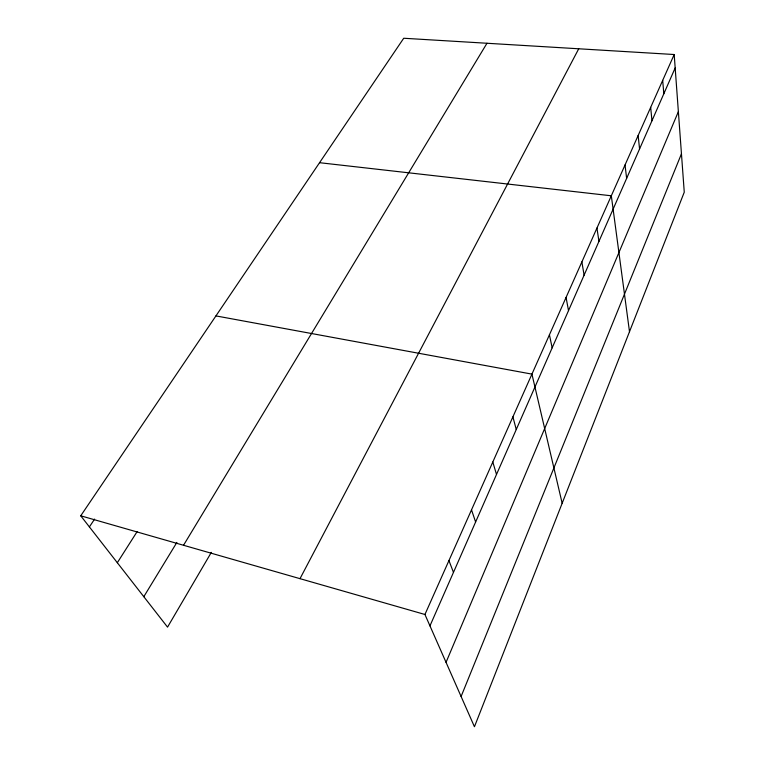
<?xml version="1.0" encoding="UTF-8"?>
<svg xmlns="http://www.w3.org/2000/svg" width="765" height="765" viewBox="0 0 765 765"><rect width="100%" height="100%" fill="white"/><g stroke="black" fill="none" stroke-linecap="round" stroke-linejoin="round"><path stroke-width="1.15" d="M461.104 696.485L681.452 153.813M446.043 662.337L678.373 111.652M429.959 625.875L675.179 67.922M674.194 54.525L684.264 192.178L474.443 726.75L424.938 614.486L674.194 54.525L403.719 38.25L80.736 515.801L167.545 627.128L211.331 552.378M300.004 578.665L578.732 48.778M183.523 545.273L486.98 43.261M143.81 596.69L176.878 542.423M117.322 562.724L137.098 531.665M89.39 526.903L94.602 519.091M319.55 162.696L611.321 195.792L629.499 331.714M215.931 315.907L531.933 374.123L562.16 503.274M80.736 515.801L424.938 614.486M448.94 560.582L453.473 572.383M471.517 509.853L475.61 521.998M492.803 462.022L496.504 474.463M512.913 416.858L516.251 429.528M549.433 334.812L552.158 347.836M566.062 297.451L568.519 310.6M581.878 261.917L584.097 275.161M596.949 228.066L598.947 241.386M625.034 164.972L626.631 178.379M638.144 135.529L639.569 148.946M650.68 107.358L651.952 120.774M662.691 80.382L663.81 93.799"/></g></svg>
